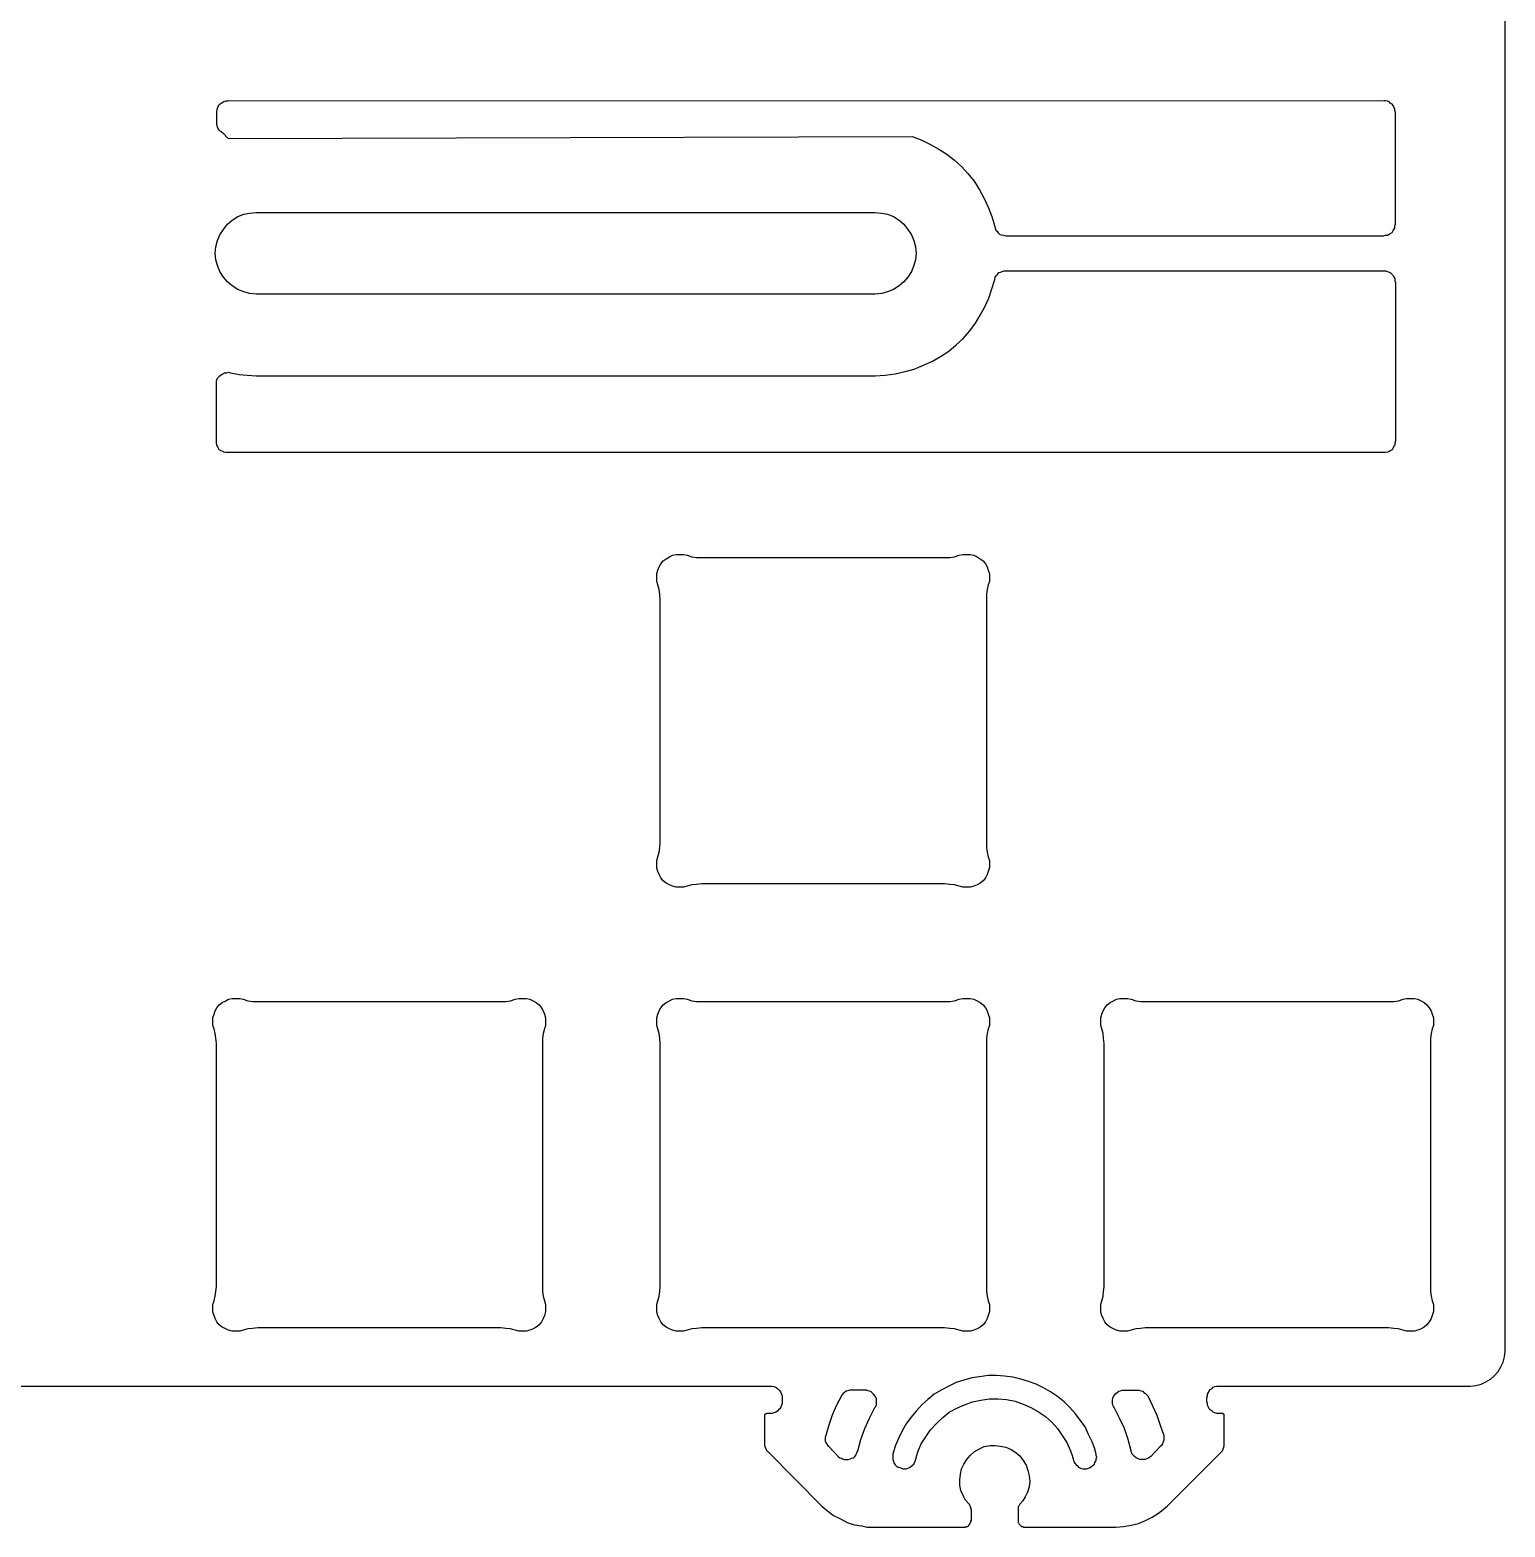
# Model space of a CAD drawing. Extents: x -525 to -176, y -2993 to -2861.
# Drawn here: x -239.1 to -175.8, y -2992.7 to -2928.5 of the extents above; entities that cross this region are included whole.
import ezdxf

# ---------------------------------------------------------------- set-up
doc = ezdxf.new("R2010")
doc.units = 0
doc.layers.get('0').update_dxf_attribs({"linetype": 'CONTINUOUS'})

msp = doc.modelspace()

# ---------------------------------------------------------------- linework, layer by layer
for points in [[(-289.820984, -2986.651855), (-207.320984, -2986.651855), (-207.320984, -2986.651855), (-207.246033, -2986.651855), (-207.171082, -2986.676758), (-207.171082, -2986.676758), (-207.09613, -2986.702148), (-207.020935, -2986.751953), (-207.020935, -2986.751953), (-206.97113, -2986.801758), (-206.921082, -2986.852051), (-206.921082, -2986.852051), (-206.871033, -2986.926758), (-206.84613, -2987.001953), (-206.84613, -2987.001953), (-206.820984, -2987.077148), (-206.820984, -2987.151855), (-206.820984, -2987.327148), (-206.820984, -2987.327148), (-206.820984, -2987.401855), (-206.84613, -2987.477051), (-206.84613, -2987.477051), (-206.871033, -2987.551758), (-206.921082, -2987.626953), (-206.921082, -2987.626953), (-206.97113, -2987.676758), (-207.020935, -2987.727051), (-207.020935, -2987.727051), (-207.09613, -2987.776855), (-207.171082, -2987.801758), (-207.171082, -2987.801758), (-207.246033, -2987.827148), (-207.320984, -2987.827148), (-207.47113, -2987.827148), (-207.47113, -2987.827148), (-207.496033, -2987.827148), (-207.496033, -2987.827148), (-207.496033, -2987.827148), (-207.520935, -2987.852051), (-207.546082, -2987.852051), (-207.546082, -2987.852051), (-207.546082, -2987.852051), (-207.546082, -2987.876953), (-207.546082, -2987.876953), (-207.570984, -2987.876953), (-207.570984, -2987.901855), (-207.570984, -2987.901855), (-207.570984, -2987.901855), (-207.570984, -2987.926758), (-207.570984, -2989.126953), (-207.570984, -2989.126953), (-207.570984, -2989.202148), (-207.546082, -2989.276855), (-207.546082, -2989.276855), (-207.520935, -2989.352051), (-207.47113, -2989.426758), (-207.47113, -2989.426758), (-207.445984, -2989.452148), (-207.421082, -2989.477051), (-205.121033, -2991.801758), (-205.121033, -2991.801758), (-204.871033, -2992.001953), (-204.621033, -2992.202148), (-204.320984, -2992.352051), (-204.320984, -2992.352051), (-204.020935, -2992.501953), (-203.72113, -2992.602051), (-203.395935, -2992.651855), (-203.395935, -2992.651855), (-203.171082, -2992.702148), (-202.921082, -2992.702148), (-198.996033, -2992.702148), (-198.996033, -2992.702148), (-198.97113, -2992.702148), (-198.921082, -2992.676758), (-198.921082, -2992.676758), (-198.871033, -2992.676758), (-198.820984, -2992.651855), (-198.820984, -2992.651855), (-198.796082, -2992.602051), (-198.770935, -2992.577148), (-198.770935, -2992.577148), (-198.746033, -2992.526855), (-198.72113, -2992.501953), (-198.72113, -2992.501953), (-198.72113, -2992.452148), (-198.695984, -2992.401855), (-198.695984, -2991.952148), (-198.695984, -2991.952148), (-198.72113, -2991.901855), (-198.72113, -2991.852051), (-198.72113, -2991.852051), (-198.746033, -2991.801758), (-198.770935, -2991.776855), (-198.770935, -2991.776855), (-198.770935, -2991.751953), (-198.796082, -2991.727051), (-198.796082, -2991.727051), (-198.945984, -2991.551758), (-199.046082, -2991.352051), (-199.046082, -2991.352051), (-199.145935, -2991.126953), (-199.195984, -2990.901855), (-199.195984, -2990.901855), (-199.195984, -2990.676758), (-199.171082, -2990.426758), (-199.171082, -2990.426758), (-199.121033, -2990.202148), (-199.020935, -2990.001953), (-199.020935, -2990.001953), (-198.895935, -2989.801758), (-198.746033, -2989.626953), (-198.746033, -2989.626953), (-198.570984, -2989.477051), (-198.34613, -2989.352051), (-198.34613, -2989.352051), (-198.145935, -2989.251953), (-197.895935, -2989.202148), (-197.895935, -2989.202148), (-197.671082, -2989.202148), (-197.445984, -2989.227051), (-197.445984, -2989.227051), (-197.22113, -2989.276855), (-196.996033, -2989.376953), (-196.996033, -2989.376953), (-196.796082, -2989.501953), (-196.621033, -2989.651855), (-196.621033, -2989.651855), (-196.47113, -2989.852051), (-196.34613, -2990.051758), (-196.34613, -2990.051758), (-196.270935, -2990.276855), (-196.22113, -2990.501953), (-196.22113, -2990.501953), (-196.195984, -2990.727051), (-196.22113, -2990.977051), (-196.22113, -2990.977051), (-196.296082, -2991.202148), (-196.395935, -2991.401855), (-196.395935, -2991.401855), (-196.496033, -2991.577148), (-196.621033, -2991.727051), (-196.621033, -2991.727051), (-196.645935, -2991.776855), (-196.671082, -2991.801758), (-196.671082, -2991.801758), (-196.695984, -2991.852051), (-196.695984, -2991.901855), (-196.695984, -2991.901855), (-196.695984, -2991.926758), (-196.695984, -2991.952148), (-196.695984, -2992.401855), (-196.695984, -2992.401855), (-196.695984, -2992.452148), (-196.695984, -2992.501953), (-196.695984, -2992.501953), (-196.671082, -2992.526855), (-196.645935, -2992.577148), (-196.645935, -2992.577148), (-196.621033, -2992.602051), (-196.570984, -2992.651855), (-196.570984, -2992.651855), (-196.546082, -2992.676758), (-196.496033, -2992.676758), (-196.496033, -2992.676758), (-196.445984, -2992.702148), (-196.395935, -2992.702148), (-192.496033, -2992.702148), (-192.496033, -2992.702148), (-192.171082, -2992.676758), (-191.84613, -2992.626953), (-191.520935, -2992.551758), (-191.520935, -2992.551758), (-191.22113, -2992.426758), (-190.945984, -2992.276855), (-190.671082, -2992.102051), (-190.671082, -2992.102051), (-190.47113, -2991.952148), (-190.296082, -2991.801758), (-187.97113, -2989.477051), (-187.97113, -2989.477051), (-187.921082, -2989.426758), (-187.895935, -2989.352051), (-187.895935, -2989.352051), (-187.871033, -2989.276855), (-187.84613, -2989.202148), (-187.84613, -2989.202148), (-187.84613, -2989.151855), (-187.84613, -2989.126953), (-187.84613, -2987.926758), (-187.84613, -2987.926758), (-187.84613, -2987.901855), (-187.84613, -2987.901855), (-187.84613, -2987.901855), (-187.84613, -2987.876953), (-187.84613, -2987.876953), (-187.84613, -2987.876953), (-187.871033, -2987.852051), (-187.871033, -2987.852051), (-187.871033, -2987.852051), (-187.895935, -2987.852051), (-187.895935, -2987.827148), (-187.895935, -2987.827148), (-187.921082, -2987.827148), (-187.945984, -2987.827148), (-188.09613, -2987.827148), (-188.09613, -2987.827148), (-188.171082, -2987.827148), (-188.246033, -2987.801758), (-188.246033, -2987.801758), (-188.320984, -2987.776855), (-188.371033, -2987.727051), (-188.371033, -2987.727051), (-188.445984, -2987.676758), (-188.496033, -2987.626953), (-188.496033, -2987.626953), (-188.520935, -2987.551758), (-188.570984, -2987.477051), (-188.570984, -2987.477051), (-188.570984, -2987.401855), (-188.59613, -2987.327148), (-188.59613, -2987.151855), (-188.59613, -2987.151855), (-188.570984, -2987.077148), (-188.570984, -2987.001953), (-188.570984, -2987.001953), (-188.520935, -2986.926758), (-188.496033, -2986.852051), (-188.496033, -2986.852051), (-188.445984, -2986.801758), (-188.371033, -2986.751953), (-188.371033, -2986.751953), (-188.320984, -2986.702148), (-188.246033, -2986.676758), (-188.246033, -2986.676758), (-188.171082, -2986.651855), (-188.09613, -2986.651855), (-177.296082, -2986.651855), (-177.296082, -2986.651855), (-177.046082, -2986.626953), (-176.820984, -2986.577148), (-176.621033, -2986.477051), (-176.421082, -2986.352051), (-176.246033, -2986.202148), (-176.09613, -2986.026855), (-175.97113, -2985.827148), (-175.871033, -2985.626953), (-175.820984, -2985.401855), (-175.796082, -2985.151855), (-175.796082, -2985.151855), (-175.796082, -2868.651855)], [(-230.820984, -2932.876953), (-230.59613, -2933.126953), (-201.230408, -2933.041016), (-201.195984, -2933.051758), (-201.195984, -2933.051758), (-200.820984, -2933.202148), (-200.445984, -2933.376953), (-200.09613, -2933.577148), (-199.746033, -2933.801758), (-199.746033, -2933.801758), (-199.421082, -2934.051758), (-199.121033, -2934.327148), (-198.84613, -2934.626953), (-198.570984, -2934.952148), (-198.570984, -2934.952148), (-198.34613, -2935.327148), (-198.145935, -2935.702148), (-197.97113, -2936.077148), (-197.820984, -2936.477051), (-197.695984, -2936.901855), (-197.695984, -2936.901855), (-197.671082, -2936.977051), (-197.645935, -2937.051758), (-197.645935, -2937.051758), (-197.59613, -2937.102051), (-197.546082, -2937.176758), (-197.546082, -2937.176758), (-197.496033, -2937.227051), (-197.421082, -2937.251953), (-197.421082, -2937.251953), (-197.320984, -2937.276855), (-197.22113, -2937.301758), (-197.22113, -2937.301758), (-180.996033, -2937.301758), (-180.921082, -2937.276855), (-180.84613, -2937.276855), (-180.84613, -2937.276855), (-180.770935, -2937.227051), (-180.72113, -2937.202148), (-180.72113, -2937.202148), (-180.645935, -2937.151855), (-180.59613, -2937.077148), (-180.59613, -2937.077148), (-180.570984, -2937.026855), (-180.520935, -2936.952148), (-180.520935, -2936.952148), (-180.520935, -2936.876953), (-180.496033, -2936.801758), (-180.496033, -2936.801758), (-180.496033, -2932.001953), (-180.520935, -2931.926758), (-180.520935, -2931.852051), (-180.520935, -2931.852051), (-180.570984, -2931.776855), (-180.59613, -2931.702148), (-180.59613, -2931.702148), (-180.645935, -2931.651855), (-180.72113, -2931.602051), (-180.72113, -2931.602051), (-180.770935, -2931.551758), (-180.84613, -2931.526855), (-180.84613, -2931.526855), (-180.921082, -2931.501953), (-180.996033, -2931.501953), (-180.996033, -2931.501953), (-230.59613, -2931.526855), (-230.695984, -2931.526855), (-230.770935, -2931.551758), (-230.770935, -2931.551758), (-230.820984, -2931.577148), (-230.895935, -2931.626953), (-230.895935, -2931.626953), (-230.97113, -2931.676758), (-231.020935, -2931.727051), (-231.020935, -2931.727051), (-231.046082, -2931.801758), (-231.070984, -2931.876953), (-231.070984, -2931.876953), (-231.09613, -2931.952148), (-231.09613, -2932.026855), (-231.09613, -2932.026855), (-231.09613, -2932.426758), (-231.09613, -2932.501953), (-231.070984, -2932.577148), (-231.070984, -2932.577148), (-231.046082, -2932.651855), (-231.020935, -2932.727051), (-231.020935, -2932.727051), (-230.97113, -2932.776855), (-230.895935, -2932.827148), (-230.895935, -2932.827148), (-230.820984, -2932.876953)], [(-202.820984, -2936.301758), (-202.546082, -2936.327148), (-202.296082, -2936.376953), (-202.296082, -2936.376953), (-202.046082, -2936.477051), (-201.796082, -2936.626953), (-201.796082, -2936.626953), (-201.59613, -2936.801758), (-201.421082, -2937.026855), (-201.421082, -2937.026855), (-201.270935, -2937.251953), (-201.171082, -2937.501953), (-201.171082, -2937.501953), (-201.09613, -2937.776855), (-201.070984, -2938.051758), (-201.070984, -2938.051758), (-201.09613, -2938.327148), (-201.171082, -2938.577148), (-201.171082, -2938.577148), (-201.270935, -2938.827148), (-201.421082, -2939.077148), (-201.421082, -2939.077148), (-201.59613, -2939.276855), (-201.796082, -2939.452148), (-201.796082, -2939.452148), (-202.046082, -2939.602051), (-202.296082, -2939.702148), (-202.296082, -2939.702148), (-202.546082, -2939.776855), (-202.820984, -2939.801758), (-229.395935, -2939.801758), (-229.395935, -2939.801758), (-229.671082, -2939.776855), (-229.921082, -2939.702148), (-229.921082, -2939.702148), (-230.171082, -2939.602051), (-230.421082, -2939.452148), (-230.421082, -2939.452148), (-230.621033, -2939.276855), (-230.796082, -2939.077148), (-230.796082, -2939.077148), (-230.945984, -2938.827148), (-231.046082, -2938.577148), (-231.046082, -2938.577148), (-231.121033, -2938.327148), (-231.145935, -2938.051758), (-231.145935, -2938.051758), (-231.121033, -2937.776855), (-231.046082, -2937.501953), (-231.046082, -2937.501953), (-230.945984, -2937.251953), (-230.796082, -2937.026855), (-230.796082, -2937.026855), (-230.621033, -2936.801758), (-230.421082, -2936.626953), (-230.421082, -2936.626953), (-230.171082, -2936.477051), (-229.921082, -2936.376953), (-229.921082, -2936.376953), (-229.671082, -2936.327148), (-229.395935, -2936.301758), (-202.820984, -2936.301758)], [(-231.09613, -2943.651855), (-231.09613, -2943.602051), (-231.09613, -2943.551758), (-231.09613, -2943.551758), (-231.070984, -2943.477051), (-231.046082, -2943.401855), (-231.046082, -2943.401855), (-230.996033, -2943.352051), (-230.945984, -2943.301758), (-230.945984, -2943.301758), (-230.871033, -2943.251953), (-230.796082, -2943.202148), (-230.796082, -2943.202148), (-230.746033, -2943.176758), (-230.645935, -2943.176758), (-230.645935, -2943.176758), (-230.570984, -2943.151855), (-230.496033, -2943.176758), (-230.496033, -2943.176758), (-230.121033, -2943.251953), (-229.770935, -2943.276855), (-229.395935, -2943.301758), (-202.820984, -2943.301758), (-202.820984, -2943.301758), (-202.395935, -2943.276855), (-201.97113, -2943.227051), (-201.546082, -2943.126953), (-201.145935, -2943.026855), (-200.746033, -2942.852051), (-200.746033, -2942.852051), (-200.371033, -2942.676758), (-200.020935, -2942.477051), (-199.671082, -2942.251953), (-199.34613, -2941.977051), (-199.34613, -2941.977051), (-199.046082, -2941.702148), (-198.770935, -2941.376953), (-198.520935, -2941.051758), (-198.320984, -2940.702148), (-198.320984, -2940.702148), (-198.121033, -2940.352051), (-197.945984, -2939.977051), (-197.820984, -2939.577148), (-197.695984, -2939.176758), (-197.695984, -2939.176758), (-197.671082, -2939.077148), (-197.621033, -2939.001953), (-197.621033, -2939.001953), (-197.570984, -2938.952148), (-197.520935, -2938.876953), (-197.520935, -2938.876953), (-197.445984, -2938.852051), (-197.371033, -2938.827148), (-197.371033, -2938.827148), (-197.296082, -2938.801758), (-197.22113, -2938.801758), (-180.996033, -2938.801758), (-180.996033, -2938.801758), (-180.921082, -2938.801758), (-180.84613, -2938.827148), (-180.84613, -2938.827148), (-180.770935, -2938.852051), (-180.72113, -2938.876953), (-180.72113, -2938.876953), (-180.645935, -2938.952148), (-180.59613, -2939.001953), (-180.59613, -2939.001953), (-180.570984, -2939.077148), (-180.520935, -2939.126953), (-180.520935, -2939.126953), (-180.520935, -2939.227051), (-180.496033, -2939.301758), (-180.496033, -2946.102051), (-180.496033, -2946.102051), (-180.520935, -2946.202148), (-180.520935, -2946.276855), (-180.520935, -2946.276855), (-180.570984, -2946.327148), (-180.59613, -2946.401855), (-180.59613, -2946.401855), (-180.645935, -2946.477051), (-180.72113, -2946.526855), (-180.72113, -2946.526855), (-180.770935, -2946.551758), (-180.84613, -2946.577148), (-180.84613, -2946.577148), (-180.921082, -2946.602051), (-180.996033, -2946.602051), (-230.59613, -2946.602051), (-230.59613, -2946.602051), (-230.695984, -2946.602051), (-230.770935, -2946.577148), (-230.770935, -2946.577148), (-230.820984, -2946.551758), (-230.895935, -2946.526855), (-230.895935, -2946.526855), (-230.97113, -2946.477051), (-231.020935, -2946.401855), (-231.020935, -2946.401855), (-231.046082, -2946.327148), (-231.070984, -2946.276855), (-231.070984, -2946.276855), (-231.09613, -2946.202148), (-231.09613, -2946.102051), (-231.09613, -2943.651855)], [(-210.270935, -2965.102051), (-210.496033, -2965.126953), (-210.695984, -2965.151855), (-210.895935, -2965.202148), (-210.895935, -2965.202148), (-211.046082, -2965.251953), (-211.195984, -2965.251953), (-211.195984, -2965.251953), (-211.371033, -2965.251953), (-211.520935, -2965.202148), (-211.520935, -2965.202148), (-211.645935, -2965.151855), (-211.796082, -2965.077148), (-211.796082, -2965.077148), (-211.921082, -2964.977051), (-212.020935, -2964.852051), (-212.020935, -2964.852051), (-212.09613, -2964.702148), (-212.145935, -2964.577148), (-212.145935, -2964.577148), (-212.195984, -2964.426758), (-212.195984, -2964.251953), (-212.195984, -2964.251953), (-212.195984, -2964.102051), (-212.145935, -2963.952148), (-212.09613, -2963.751953), (-212.070984, -2963.551758), (-212.046082, -2963.327148), (-212.046082, -2952.901855), (-212.046082, -2952.901855), (-212.070984, -2952.676758), (-212.09613, -2952.477051), (-212.145935, -2952.276855), (-212.145935, -2952.276855), (-212.195984, -2952.126953), (-212.195984, -2951.977051), (-212.195984, -2951.977051), (-212.195984, -2951.801758), (-212.145935, -2951.651855), (-212.145935, -2951.651855), (-212.09613, -2951.501953), (-212.020935, -2951.376953), (-212.020935, -2951.376953), (-211.921082, -2951.251953), (-211.796082, -2951.151855), (-211.796082, -2951.151855), (-211.645935, -2951.077148), (-211.520935, -2951.001953), (-211.520935, -2951.001953), (-211.371033, -2950.977051), (-211.195984, -2950.977051), (-211.195984, -2950.977051), (-211.046082, -2950.977051), (-210.895935, -2951.001953), (-210.895935, -2951.001953), (-210.695984, -2951.077148), (-210.496033, -2951.102051), (-210.270935, -2951.102051), (-199.84613, -2951.102051), (-199.84613, -2951.102051), (-199.621033, -2951.102051), (-199.421082, -2951.077148), (-199.22113, -2951.001953), (-199.22113, -2951.001953), (-199.070984, -2950.977051), (-198.921082, -2950.977051), (-198.921082, -2950.977051), (-198.746033, -2950.977051), (-198.59613, -2951.001953), (-198.59613, -2951.001953), (-198.445984, -2951.077148), (-198.320984, -2951.151855), (-198.320984, -2951.151855), (-198.195984, -2951.251953), (-198.09613, -2951.376953), (-198.09613, -2951.376953), (-198.020935, -2951.501953), (-197.97113, -2951.651855), (-197.97113, -2951.651855), (-197.921082, -2951.801758), (-197.921082, -2951.952148), (-197.921082, -2951.952148), (-197.921082, -2952.126953), (-197.97113, -2952.276855), (-197.97113, -2952.276855), (-198.020935, -2952.477051), (-198.046082, -2952.676758), (-198.046082, -2952.901855), (-198.046082, -2963.327148), (-198.046082, -2963.327148), (-198.046082, -2963.551758), (-198.020935, -2963.751953), (-197.97113, -2963.952148), (-197.97113, -2963.952148), (-197.921082, -2964.102051), (-197.921082, -2964.251953), (-197.921082, -2964.251953), (-197.921082, -2964.401855), (-197.97113, -2964.577148), (-197.97113, -2964.577148), (-198.020935, -2964.702148), (-198.09613, -2964.852051), (-198.09613, -2964.852051), (-198.195984, -2964.977051), (-198.320984, -2965.077148), (-198.320984, -2965.077148), (-198.445984, -2965.151855), (-198.59613, -2965.202148), (-198.59613, -2965.202148), (-198.746033, -2965.251953), (-198.921082, -2965.251953), (-198.921082, -2965.251953), (-199.070984, -2965.251953), (-199.22113, -2965.202148), (-199.22113, -2965.202148), (-199.421082, -2965.151855), (-199.621033, -2965.126953), (-199.84613, -2965.102051), (-210.270935, -2965.102051)], [(-229.320984, -2984.151855), (-229.546082, -2984.176758), (-229.746033, -2984.202148), (-229.945984, -2984.251953), (-229.945984, -2984.251953), (-230.09613, -2984.301758), (-230.246033, -2984.301758), (-230.246033, -2984.301758), (-230.421082, -2984.301758), (-230.570984, -2984.251953), (-230.570984, -2984.251953), (-230.695984, -2984.202148), (-230.84613, -2984.126953), (-230.84613, -2984.126953), (-230.97113, -2984.026855), (-231.070984, -2983.901855), (-231.070984, -2983.901855), (-231.145935, -2983.751953), (-231.195984, -2983.626953), (-231.195984, -2983.626953), (-231.246033, -2983.477051), (-231.246033, -2983.301758), (-231.246033, -2983.301758), (-231.246033, -2983.151855), (-231.195984, -2983.001953), (-231.145935, -2982.801758), (-231.121033, -2982.602051), (-231.09613, -2982.376953), (-231.09613, -2971.952148), (-231.09613, -2971.952148), (-231.121033, -2971.727051), (-231.145935, -2971.526855), (-231.195984, -2971.327148), (-231.195984, -2971.327148), (-231.246033, -2971.176758), (-231.246033, -2971.026855), (-231.246033, -2971.026855), (-231.246033, -2970.852051), (-231.195984, -2970.702148), (-231.195984, -2970.702148), (-231.145935, -2970.551758), (-231.070984, -2970.426758), (-231.070984, -2970.426758), (-230.97113, -2970.301758), (-230.84613, -2970.202148), (-230.84613, -2970.202148), (-230.695984, -2970.126953), (-230.570984, -2970.051758), (-230.570984, -2970.051758), (-230.421082, -2970.026855), (-230.246033, -2970.026855), (-230.246033, -2970.026855), (-230.09613, -2970.026855), (-229.945984, -2970.051758), (-229.945984, -2970.051758), (-229.746033, -2970.126953), (-229.546082, -2970.151855), (-229.320984, -2970.151855), (-218.895935, -2970.151855), (-218.895935, -2970.151855), (-218.671082, -2970.151855), (-218.47113, -2970.126953), (-218.270935, -2970.051758), (-218.270935, -2970.051758), (-218.121033, -2970.026855), (-217.97113, -2970.026855), (-217.97113, -2970.026855), (-217.796082, -2970.026855), (-217.645935, -2970.051758), (-217.645935, -2970.051758), (-217.496033, -2970.126953), (-217.371033, -2970.202148), (-217.371033, -2970.202148), (-217.246033, -2970.301758), (-217.145935, -2970.426758), (-217.145935, -2970.426758), (-217.070984, -2970.551758), (-217.020935, -2970.702148), (-217.020935, -2970.702148), (-216.97113, -2970.852051), (-216.97113, -2971.001953), (-216.97113, -2971.001953), (-216.97113, -2971.176758), (-217.020935, -2971.327148), (-217.020935, -2971.327148), (-217.070984, -2971.526855), (-217.09613, -2971.727051), (-217.09613, -2971.952148), (-217.09613, -2982.376953), (-217.09613, -2982.376953), (-217.09613, -2982.602051), (-217.070984, -2982.801758), (-217.020935, -2983.001953), (-217.020935, -2983.001953), (-216.97113, -2983.151855), (-216.97113, -2983.301758), (-216.97113, -2983.301758), (-216.97113, -2983.452148), (-217.020935, -2983.626953), (-217.020935, -2983.626953), (-217.070984, -2983.751953), (-217.145935, -2983.901855), (-217.145935, -2983.901855), (-217.246033, -2984.026855), (-217.371033, -2984.126953), (-217.371033, -2984.126953), (-217.496033, -2984.202148), (-217.645935, -2984.251953), (-217.645935, -2984.251953), (-217.796082, -2984.301758), (-217.97113, -2984.301758), (-217.97113, -2984.301758), (-218.121033, -2984.301758), (-218.270935, -2984.251953), (-218.270935, -2984.251953), (-218.47113, -2984.202148), (-218.671082, -2984.176758), (-218.895935, -2984.151855), (-229.320984, -2984.151855)], [(-210.270935, -2984.151855), (-210.496033, -2984.176758), (-210.695984, -2984.202148), (-210.895935, -2984.251953), (-210.895935, -2984.251953), (-211.046082, -2984.301758), (-211.195984, -2984.301758), (-211.195984, -2984.301758), (-211.371033, -2984.301758), (-211.520935, -2984.251953), (-211.520935, -2984.251953), (-211.645935, -2984.202148), (-211.796082, -2984.126953), (-211.796082, -2984.126953), (-211.921082, -2984.026855), (-212.020935, -2983.901855), (-212.020935, -2983.901855), (-212.09613, -2983.751953), (-212.145935, -2983.626953), (-212.145935, -2983.626953), (-212.195984, -2983.477051), (-212.195984, -2983.301758), (-212.195984, -2983.301758), (-212.195984, -2983.151855), (-212.145935, -2983.001953), (-212.09613, -2982.801758), (-212.070984, -2982.602051), (-212.046082, -2982.376953), (-212.046082, -2971.952148), (-212.046082, -2971.952148), (-212.070984, -2971.727051), (-212.09613, -2971.526855), (-212.145935, -2971.327148), (-212.145935, -2971.327148), (-212.195984, -2971.176758), (-212.195984, -2971.026855), (-212.195984, -2971.026855), (-212.195984, -2970.852051), (-212.145935, -2970.702148), (-212.145935, -2970.702148), (-212.09613, -2970.551758), (-212.020935, -2970.426758), (-212.020935, -2970.426758), (-211.921082, -2970.301758), (-211.796082, -2970.202148), (-211.796082, -2970.202148), (-211.645935, -2970.126953), (-211.520935, -2970.051758), (-211.520935, -2970.051758), (-211.371033, -2970.026855), (-211.195984, -2970.026855), (-211.195984, -2970.026855), (-211.046082, -2970.026855), (-210.895935, -2970.051758), (-210.895935, -2970.051758), (-210.695984, -2970.126953), (-210.496033, -2970.151855), (-210.270935, -2970.151855), (-199.84613, -2970.151855), (-199.84613, -2970.151855), (-199.621033, -2970.151855), (-199.421082, -2970.126953), (-199.22113, -2970.051758), (-199.22113, -2970.051758), (-199.070984, -2970.026855), (-198.921082, -2970.026855), (-198.921082, -2970.026855), (-198.746033, -2970.026855), (-198.59613, -2970.051758), (-198.59613, -2970.051758), (-198.445984, -2970.126953), (-198.320984, -2970.202148), (-198.320984, -2970.202148), (-198.195984, -2970.301758), (-198.09613, -2970.426758), (-198.09613, -2970.426758), (-198.020935, -2970.551758), (-197.97113, -2970.702148), (-197.97113, -2970.702148), (-197.921082, -2970.852051), (-197.921082, -2971.001953), (-197.921082, -2971.001953), (-197.921082, -2971.176758), (-197.97113, -2971.327148), (-197.97113, -2971.327148), (-198.020935, -2971.526855), (-198.046082, -2971.727051), (-198.046082, -2971.952148), (-198.046082, -2982.376953), (-198.046082, -2982.376953), (-198.046082, -2982.602051), (-198.020935, -2982.801758), (-197.97113, -2983.001953), (-197.97113, -2983.001953), (-197.921082, -2983.151855), (-197.921082, -2983.301758), (-197.921082, -2983.301758), (-197.921082, -2983.452148), (-197.97113, -2983.626953), (-197.97113, -2983.626953), (-198.020935, -2983.751953), (-198.09613, -2983.901855), (-198.09613, -2983.901855), (-198.195984, -2984.026855), (-198.320984, -2984.126953), (-198.320984, -2984.126953), (-198.445984, -2984.202148), (-198.59613, -2984.251953), (-198.59613, -2984.251953), (-198.746033, -2984.301758), (-198.921082, -2984.301758), (-198.921082, -2984.301758), (-199.070984, -2984.301758), (-199.22113, -2984.251953), (-199.22113, -2984.251953), (-199.421082, -2984.202148), (-199.621033, -2984.176758), (-199.84613, -2984.151855), (-210.270935, -2984.151855)], [(-191.22113, -2984.151855), (-191.445984, -2984.176758), (-191.645935, -2984.202148), (-191.84613, -2984.251953), (-191.84613, -2984.251953), (-191.996033, -2984.301758), (-192.145935, -2984.301758), (-192.145935, -2984.301758), (-192.320984, -2984.301758), (-192.47113, -2984.251953), (-192.47113, -2984.251953), (-192.59613, -2984.202148), (-192.746033, -2984.126953), (-192.746033, -2984.126953), (-192.871033, -2984.026855), (-192.97113, -2983.901855), (-192.97113, -2983.901855), (-193.046082, -2983.751953), (-193.09613, -2983.626953), (-193.09613, -2983.626953), (-193.145935, -2983.477051), (-193.145935, -2983.301758), (-193.145935, -2983.301758), (-193.145935, -2983.151855), (-193.09613, -2983.001953), (-193.046082, -2982.801758), (-193.020935, -2982.602051), (-192.996033, -2982.376953), (-192.996033, -2971.952148), (-192.996033, -2971.952148), (-193.020935, -2971.727051), (-193.046082, -2971.526855), (-193.09613, -2971.327148), (-193.09613, -2971.327148), (-193.145935, -2971.176758), (-193.145935, -2971.026855), (-193.145935, -2971.026855), (-193.145935, -2970.852051), (-193.09613, -2970.702148), (-193.09613, -2970.702148), (-193.046082, -2970.551758), (-192.97113, -2970.426758), (-192.97113, -2970.426758), (-192.871033, -2970.301758), (-192.746033, -2970.202148), (-192.746033, -2970.202148), (-192.59613, -2970.126953), (-192.47113, -2970.051758), (-192.47113, -2970.051758), (-192.320984, -2970.026855), (-192.145935, -2970.026855), (-192.145935, -2970.026855), (-191.996033, -2970.026855), (-191.84613, -2970.051758), (-191.84613, -2970.051758), (-191.645935, -2970.126953), (-191.445984, -2970.151855), (-191.22113, -2970.151855), (-180.796082, -2970.151855), (-180.796082, -2970.151855), (-180.570984, -2970.151855), (-180.371033, -2970.126953), (-180.171082, -2970.051758), (-180.171082, -2970.051758), (-180.020935, -2970.026855), (-179.871033, -2970.026855), (-179.871033, -2970.026855), (-179.695984, -2970.026855), (-179.546082, -2970.051758), (-179.546082, -2970.051758), (-179.395935, -2970.126953), (-179.270935, -2970.202148), (-179.270935, -2970.202148), (-179.145935, -2970.301758), (-179.046082, -2970.426758), (-179.046082, -2970.426758), (-178.97113, -2970.551758), (-178.921082, -2970.702148), (-178.921082, -2970.702148), (-178.871033, -2970.852051), (-178.871033, -2971.001953), (-178.871033, -2971.001953), (-178.871033, -2971.176758), (-178.921082, -2971.327148), (-178.921082, -2971.327148), (-178.97113, -2971.526855), (-178.996033, -2971.727051), (-178.996033, -2971.952148), (-178.996033, -2982.376953), (-178.996033, -2982.376953), (-178.996033, -2982.602051), (-178.97113, -2982.801758), (-178.921082, -2983.001953), (-178.921082, -2983.001953), (-178.871033, -2983.151855), (-178.871033, -2983.301758), (-178.871033, -2983.301758), (-178.871033, -2983.452148), (-178.921082, -2983.626953), (-178.921082, -2983.626953), (-178.97113, -2983.751953), (-179.046082, -2983.901855), (-179.046082, -2983.901855), (-179.145935, -2984.026855), (-179.270935, -2984.126953), (-179.270935, -2984.126953), (-179.395935, -2984.202148), (-179.546082, -2984.251953), (-179.546082, -2984.251953), (-179.695984, -2984.301758), (-179.871033, -2984.301758), (-179.871033, -2984.301758), (-180.020935, -2984.301758), (-180.171082, -2984.251953), (-180.171082, -2984.251953), (-180.371033, -2984.202148), (-180.570984, -2984.176758), (-180.796082, -2984.151855), (-191.22113, -2984.151855)], [(-193.34613, -2989.577148), (-193.421082, -2989.301758), (-193.520935, -2989.051758), (-193.520935, -2989.051758), (-193.671082, -2988.727051), (-193.820984, -2988.401855), (-194.020935, -2988.126953), (-194.246033, -2987.827148), (-194.246033, -2987.827148), (-194.47113, -2987.577148), (-194.72113, -2987.327148), (-194.996033, -2987.102051), (-195.296082, -2986.901855), (-195.296082, -2986.901855), (-195.59613, -2986.727051), (-195.921082, -2986.577148), (-196.246033, -2986.452148), (-196.570984, -2986.352051), (-196.570984, -2986.352051), (-196.921082, -2986.276855), (-197.270935, -2986.227051), (-197.621033, -2986.202148), (-197.97113, -2986.202148), (-197.97113, -2986.202148), (-198.34613, -2986.251953), (-198.671082, -2986.301758), (-199.020935, -2986.401855), (-199.34613, -2986.501953), (-199.34613, -2986.501953), (-199.671082, -2986.651855), (-199.996033, -2986.827148), (-200.296082, -2987.001953), (-200.570984, -2987.227051), (-200.570984, -2987.227051), (-200.820984, -2987.452148), (-201.070984, -2987.727051), (-201.296082, -2988.001953), (-201.496033, -2988.276855), (-201.496033, -2988.276855), (-201.671082, -2988.577148), (-201.820984, -2988.901855), (-201.97113, -2989.227051), (-202.070984, -2989.577148), (-202.070984, -2989.577148), (-202.070984, -2989.651855), (-202.070984, -2989.727051), (-202.070984, -2989.727051), (-202.070984, -2989.801758), (-202.046082, -2989.876953), (-202.046082, -2989.876953), (-202.020935, -2989.952148), (-201.97113, -2990.026855), (-201.97113, -2990.026855), (-201.921082, -2990.077148), (-201.84613, -2990.126953), (-201.84613, -2990.126953), (-201.770935, -2990.151855), (-201.695984, -2990.176758), (-201.695984, -2990.176758), (-201.645935, -2990.202148), (-201.570984, -2990.202148), (-201.570984, -2990.202148), (-201.496033, -2990.202148), (-201.421082, -2990.176758), (-201.421082, -2990.176758), (-201.34613, -2990.151855), (-201.296082, -2990.102051), (-201.296082, -2990.102051), (-201.22113, -2990.051758), (-201.171082, -2990.001953), (-201.171082, -2990.001953), (-201.121033, -2989.901855), (-201.09613, -2989.827148), (-201.09613, -2989.827148), (-200.996033, -2989.477051), (-200.84613, -2989.126953), (-200.645935, -2988.827148), (-200.645935, -2988.827148), (-200.445984, -2988.526855), (-200.195984, -2988.251953), (-199.921082, -2988.001953), (-199.921082, -2988.001953), (-199.645935, -2987.776855), (-199.320984, -2987.602051), (-198.996033, -2987.452148), (-198.996033, -2987.452148), (-198.645935, -2987.327148), (-198.296082, -2987.251953), (-197.921082, -2987.202148), (-197.921082, -2987.202148), (-197.546082, -2987.202148), (-197.195984, -2987.227051), (-196.820984, -2987.301758), (-196.820984, -2987.301758), (-196.47113, -2987.426758), (-196.145935, -2987.577148), (-195.820984, -2987.751953), (-195.820984, -2987.751953), (-195.520935, -2987.952148), (-195.246033, -2988.202148), (-194.996033, -2988.477051), (-194.996033, -2988.477051), (-194.796082, -2988.776855), (-194.59613, -2989.077148), (-194.445984, -2989.426758), (-194.445984, -2989.426758), (-194.371033, -2989.626953), (-194.320984, -2989.827148), (-194.320984, -2989.827148), (-194.296082, -2989.901855), (-194.246033, -2989.977051), (-194.246033, -2989.977051), (-194.195984, -2990.026855), (-194.145935, -2990.077148), (-194.145935, -2990.077148), (-194.09613, -2990.126953), (-194.020935, -2990.176758), (-194.020935, -2990.176758), (-193.921082, -2990.202148), (-193.820984, -2990.202148), (-193.820984, -2990.202148), (-193.746033, -2990.202148), (-193.671082, -2990.176758), (-193.671082, -2990.176758), (-193.59613, -2990.151855), (-193.546082, -2990.102051), (-193.546082, -2990.102051), (-193.47113, -2990.051758), (-193.421082, -2990.001953), (-193.421082, -2990.001953), (-193.395935, -2989.926758), (-193.34613, -2989.852051), (-193.34613, -2989.852051), (-193.34613, -2989.776855), (-193.320984, -2989.702148), (-193.320984, -2989.702148), (-193.34613, -2989.626953), (-193.34613, -2989.577148)], [(-202.84613, -2987.577148), (-202.796082, -2987.526855), (-202.770935, -2987.452148), (-202.770935, -2987.452148), (-202.770935, -2987.376953), (-202.770935, -2987.276855), (-202.770935, -2987.276855), (-202.770935, -2987.202148), (-202.796082, -2987.126953), (-202.796082, -2987.126953), (-202.84613, -2987.077148), (-202.895935, -2987.001953), (-202.895935, -2987.001953), (-202.945984, -2986.952148), (-202.996033, -2986.901855), (-202.996033, -2986.901855), (-203.070984, -2986.876953), (-203.145935, -2986.852051), (-203.145935, -2986.852051), (-203.195984, -2986.827148), (-203.270935, -2986.827148), (-203.84613, -2986.827148), (-203.84613, -2986.827148), (-203.921082, -2986.827148), (-203.996033, -2986.852051), (-203.996033, -2986.852051), (-204.070984, -2986.876953), (-204.145935, -2986.926758), (-204.145935, -2986.926758), (-204.195984, -2986.977051), (-204.246033, -2987.026855), (-204.246033, -2987.026855), (-204.270935, -2987.051758), (-204.270935, -2987.077148), (-204.270935, -2987.077148), (-204.496033, -2987.501953), (-204.671082, -2987.901855), (-204.820984, -2988.327148), (-204.945984, -2988.776855), (-204.945984, -2988.776855), (-204.97113, -2988.852051), (-204.97113, -2988.926758), (-204.97113, -2988.926758), (-204.97113, -2989.001953), (-204.945984, -2989.077148), (-204.945984, -2989.077148), (-204.895935, -2989.151855), (-204.84613, -2989.227051), (-204.84613, -2989.227051), (-204.84613, -2989.227051), (-204.820984, -2989.251953), (-204.421082, -2989.676758), (-204.421082, -2989.676758), (-204.34613, -2989.727051), (-204.270935, -2989.751953), (-204.270935, -2989.751953), (-204.22113, -2989.776855), (-204.145935, -2989.801758), (-204.145935, -2989.801758), (-204.046082, -2989.801758), (-203.97113, -2989.801758), (-203.97113, -2989.801758), (-203.895935, -2989.776855), (-203.820984, -2989.751953), (-203.820984, -2989.751953), (-203.770935, -2989.727051), (-203.695984, -2989.676758), (-203.695984, -2989.676758), (-203.645935, -2989.602051), (-203.621033, -2989.551758), (-203.621033, -2989.551758), (-203.59613, -2989.477051), (-203.570984, -2989.426758), (-203.570984, -2989.426758), (-203.445984, -2988.952148), (-203.270935, -2988.477051), (-203.070984, -2988.026855), (-202.84613, -2987.577148)], [(-192.570984, -2987.577148), (-192.59613, -2987.526855), (-192.621033, -2987.477051), (-192.621033, -2987.477051), (-192.645935, -2987.401855), (-192.645935, -2987.327148), (-192.645935, -2987.327148), (-192.645935, -2987.251953), (-192.621033, -2987.176758), (-192.621033, -2987.176758), (-192.59613, -2987.102051), (-192.546082, -2987.026855), (-192.546082, -2987.026855), (-192.496033, -2986.977051), (-192.445984, -2986.926758), (-192.445984, -2986.926758), (-192.371033, -2986.876953), (-192.296082, -2986.852051), (-192.296082, -2986.852051), (-192.22113, -2986.827148), (-192.145935, -2986.827148), (-191.570984, -2986.827148), (-191.570984, -2986.827148), (-191.546082, -2986.827148), (-191.496033, -2986.827148), (-191.496033, -2986.827148), (-191.421082, -2986.852051), (-191.34613, -2986.876953), (-191.34613, -2986.876953), (-191.296082, -2986.926758), (-191.22113, -2986.977051), (-191.22113, -2986.977051), (-191.171082, -2987.026855), (-191.121033, -2987.077148), (-191.121033, -2987.077148), (-190.921082, -2987.501953), (-190.746033, -2987.901855), (-190.59613, -2988.327148), (-190.445984, -2988.776855), (-190.445984, -2988.776855), (-190.445984, -2988.801758), (-190.445984, -2988.827148), (-190.445984, -2988.827148), (-190.445984, -2988.901855), (-190.445984, -2988.977051), (-190.445984, -2988.977051), (-190.47113, -2989.051758), (-190.496033, -2989.126953), (-190.496033, -2989.126953), (-190.546082, -2989.202148), (-190.59613, -2989.251953), (-190.996033, -2989.676758), (-190.996033, -2989.676758), (-191.046082, -2989.702148), (-191.09613, -2989.751953), (-191.09613, -2989.751953), (-191.171082, -2989.776855), (-191.246033, -2989.801758), (-191.246033, -2989.801758), (-191.320984, -2989.801758), (-191.395935, -2989.801758), (-191.395935, -2989.801758), (-191.47113, -2989.801758), (-191.546082, -2989.776855), (-191.546082, -2989.776855), (-191.621033, -2989.727051), (-191.695984, -2989.676758), (-191.695984, -2989.676758), (-191.746033, -2989.626953), (-191.796082, -2989.577148), (-191.796082, -2989.577148), (-191.820984, -2989.501953), (-191.84613, -2989.426758), (-191.84613, -2989.426758), (-191.97113, -2988.952148), (-192.121033, -2988.477051), (-192.34613, -2988.026855), (-192.570984, -2987.577148)]]:
    msp.add_lwpolyline(points)

doc.saveas('drawing.dxf')
